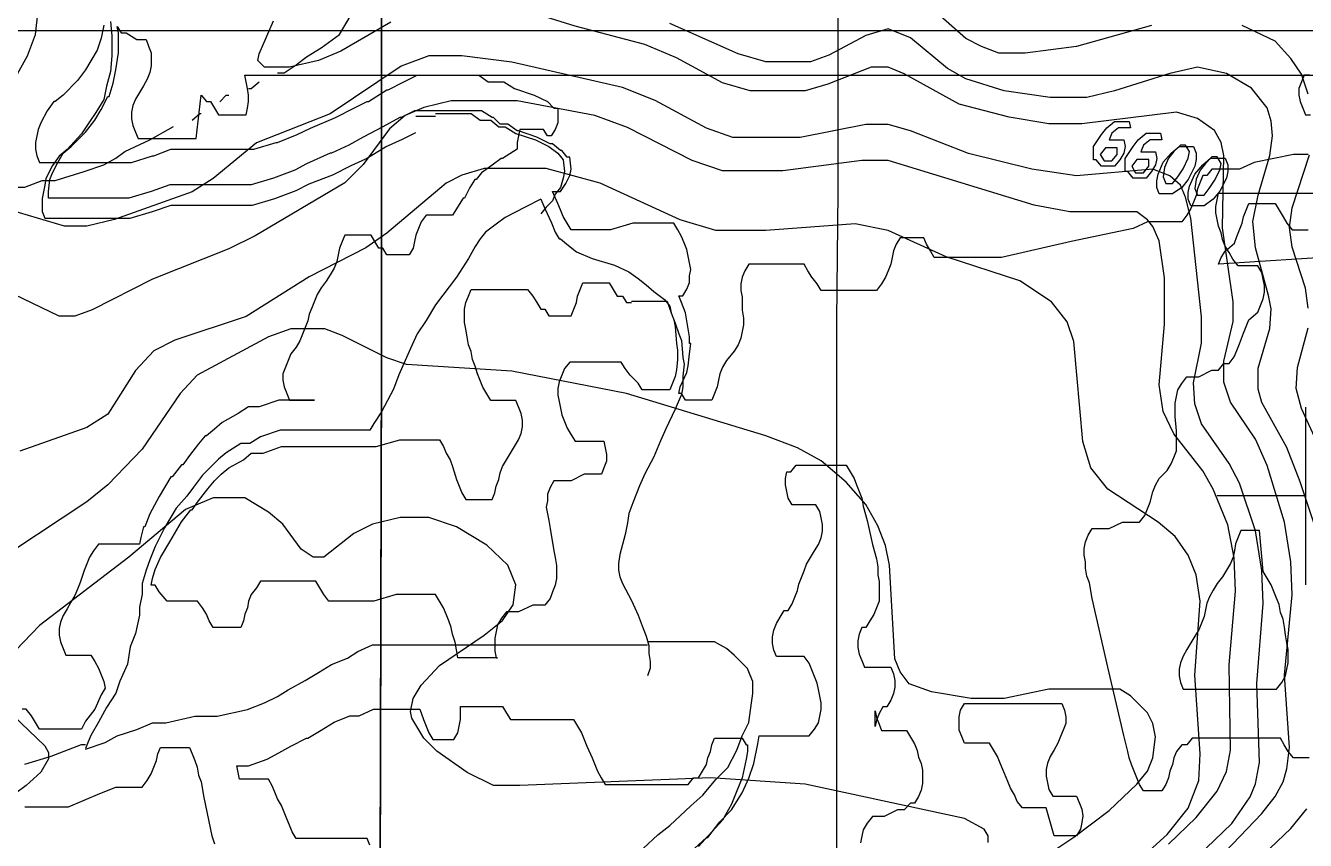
# Model space of a CAD drawing. Extents: x -0.49 to 6.91, y -0.57 to 8.11.
# Drawn here: x 1.516 to 2.029, y 2.291 to 2.617 of the extents above; entities that cross this region are included whole.
import ezdxf

# ---------------------------------------------------------------- set-up
doc = ezdxf.new("R2010")
doc.units = 0
for name, color, linetype in [('Elevations', 7, 'CONTINUOUS'), ('Grid', 7, 'CONTINUOUS'), ('roads', 7, 'CONTINUOUS'), ('topo', 7, 'CONTINUOUS'), ('topo_grid', 7, 'CONTINUOUS'), ('water', 7, 'CONTINUOUS'), ('white', 7, 'CONTINUOUS')]:
    doc.layers.add(name, color=color, linetype=linetype)

msp = doc.modelspace()

# ---------------------------------------------------------------- linework, layer by layer
at = {"layer": 'Elevations', "color": 1}
for points in [[(1.951212, 2.57426), (1.950156, 2.571614), (1.951739, 2.571614), (1.953321, 2.571614), (1.954903, 2.571614), (1.955956, 2.571614), (1.956483, 2.568968), (1.955956, 2.566322), (1.954374, 2.563676), (1.952265, 2.56103), (1.94963, 2.56103), (1.946995, 2.56103), (1.944886, 2.563676), (1.943833, 2.563676), (1.943833, 2.566322), (1.943833, 2.568968), (1.946996, 2.57373), (1.949104, 2.576376), (1.952267, 2.579022), (1.954905, 2.579022), (1.958068, 2.579022), (1.958595, 2.576376), (1.956486, 2.576376), (1.953851, 2.576376)], [(1.963866, 2.569497), (1.96281, 2.566851), (1.964393, 2.566851), (1.965975, 2.566851), (1.967557, 2.566851), (1.968613, 2.566851), (1.969139, 2.564205), (1.968613, 2.56156), (1.967031, 2.558914), (1.964922, 2.556268), (1.962287, 2.556268), (1.959651, 2.556268), (1.957543, 2.558914), (1.956487, 2.558914), (1.956487, 2.56156), (1.956487, 2.564205), (1.959651, 2.568968), (1.96176, 2.571614), (1.964923, 2.57426), (1.967558, 2.57426), (1.970722, 2.57426), (1.971248, 2.571614), (1.96914, 2.571614), (1.966505, 2.571614)], [(1.983901, 2.568994), (1.984957, 2.566349), (1.984957, 2.563703), (1.98443, 2.561057), (1.981792, 2.555765), (1.979157, 2.55259), (1.975467, 2.549944), (1.971776, 2.549944), (1.970194, 2.549944), (1.969138, 2.55259), (1.969138, 2.555236), (1.969667, 2.557882), (1.971776, 2.562644), (1.974939, 2.566349), (1.978102, 2.568994), (1.981793, 2.568994)], [(1.971775, 2.55685), (1.972828, 2.554204), (1.975463, 2.554204), (1.977572, 2.55685), (1.979681, 2.560025), (1.981789, 2.564258), (1.982316, 2.566904), (1.980734, 2.56955), (1.978625, 2.56955), (1.975987, 2.566904), (1.973878, 2.564258), (1.972296, 2.560554)], [(1.946467, 2.565819), (1.948049, 2.563174), (1.949632, 2.563174), (1.951214, 2.563174), (1.953322, 2.565819), (1.953322, 2.568465), (1.95174, 2.568465), (1.950158, 2.568465), (1.948576, 2.568465)], [(1.996555, 2.564232), (1.997608, 2.561586), (1.997608, 2.55894), (1.997082, 2.556294), (1.994446, 2.551003), (1.991811, 2.547828), (1.98812, 2.545182), (1.984429, 2.545182), (1.982847, 2.545182), (1.981791, 2.547828), (1.981791, 2.550474), (1.982318, 2.553119), (1.984426, 2.557882), (1.98759, 2.561586), (1.990753, 2.564232), (1.994445, 2.564232)], [(1.984428, 2.552114), (1.985484, 2.549468), (1.988119, 2.549468), (1.990228, 2.552114), (1.992336, 2.555289), (1.994445, 2.559522), (1.994972, 2.562168), (1.993389, 2.564814), (1.991281, 2.564814), (1.988645, 2.562168), (1.986537, 2.559522), (1.984954, 2.555818)], [(1.959121, 2.561083), (1.960703, 2.558438), (1.962285, 2.558438), (1.963868, 2.558438), (1.965976, 2.561083), (1.965976, 2.563729), (1.964394, 2.563729), (1.962812, 2.563729), (1.961232, 2.563729), (1.959124, 2.561083)]]:
    msp.add_lwpolyline(points, close=True, dxfattribs=at)
at = {"layer": 'Grid', "color": 1}
for points in [[(1.658057, 2.278455), (1.658583, 2.485148), (1.658583, 2.691311), (1.65911, 2.897977), (1.65911, 3.10467), (1.86474, 3.10467), (2.07037, 3.10467), (2.276, 3.10467), (2.48163, 3.10467), (2.48163, 3.071994), (2.48163, 2.898533), (2.48163, 2.863185), (2.48163, 2.69237), (2.48163, 2.654402), (2.482157, 2.487265), (2.482157, 2.44509), (2.482157, 2.282186), (2.276, 2.27954), (2.069842, 2.276894), (1.864212, 2.274249)], [(0.833426, 2.274249), (0.8329, 2.480941), (0.832373, 2.688136), (0.831847, 2.894829), (0.830791, 3.101495), (1.038003, 3.101495), (1.245215, 3.101495), (1.452427, 3.101495), (1.659111, 3.101495), (1.659111, 2.894802), (1.658584, 2.688136), (1.658584, 2.481973), (1.658058, 2.27528), (1.451901, 2.27528), (1.245744, 2.27528), (1.039586, 2.27528)]]:
    msp.add_lwpolyline(points, close=True, dxfattribs=at)
at = {"layer": 'roads', "color": 7}
for points in [[(1.549966, 2.619054), (1.550493, 2.613233), (1.550493, 2.605295), (1.549966, 2.598945), (1.548384, 2.593124), (1.547328, 2.587833), (1.544165, 2.582541), (1.54153, 2.578837), (1.538366, 2.574074), (1.532567, 2.567724), (1.529403, 2.565079), (1.526768, 2.561374), (1.524133, 2.556083), (1.523606, 2.553437), (1.52255, 2.548145), (1.52255, 2.545499), (1.52255, 2.542854), (1.523606, 2.540208), (1.524659, 2.540208), (1.526768, 2.540208), (1.530459, 2.540208), (1.536786, 2.540208), (1.545222, 2.540208), (1.557875, 2.540208), (1.566839, 2.542854), (1.57422, 2.545499), (1.581074, 2.545499), (1.586878, 2.545499), (1.595841, 2.545499), (1.601642, 2.545499), (1.606915, 2.545499), (1.615878, 2.548145), (1.624314, 2.55132), (1.629586, 2.553966), (1.639076, 2.55767), (1.646458, 2.561374), (1.652258, 2.56402), (1.660166, 2.568783), (1.667021, 2.571958), (1.672293, 2.574604)], [(1.672293, 2.581112), (1.680202, 2.581112)], [(1.680202, 2.582171), (1.684947, 2.582171), (1.688111, 2.582171), (1.694437, 2.582171), (1.698128, 2.579525), (1.702346, 2.579525), (1.70551, 2.576879), (1.708145, 2.576879), (1.712363, 2.574233), (1.720271, 2.571587), (1.725544, 2.568941), (1.729235, 2.566296), (1.731344, 2.56365), (1.731873, 2.558887), (1.731344, 2.556241), (1.730291, 2.552537), (1.728182, 2.549891), (1.727129, 2.547246), (1.724491, 2.5446), (1.722382, 2.541954)], [(1.722382, 2.547881), (1.716055, 2.544706), (1.708147, 2.540472), (1.704456, 2.537826), (1.700238, 2.534651), (1.698129, 2.532006), (1.69602, 2.528831), (1.693385, 2.524068), (1.68864, 2.51666), (1.680204, 2.505547), (1.676513, 2.499197), (1.672822, 2.493906), (1.670187, 2.488085), (1.665442, 2.477501), (1.663333, 2.471681), (1.658588, 2.462685), (1.655424, 2.457922), (1.653842, 2.455276), (1.65226, 2.455276), (1.649096, 2.455276), (1.644877, 2.455276), (1.63486, 2.455276), (1.62906, 2.455276), (1.623783, 2.455276), (1.617983, 2.455276), (1.610075, 2.452631), (1.605857, 2.449985), (1.602166, 2.449985), (1.596366, 2.446281), (1.593203, 2.443635), (1.590039, 2.44046), (1.586876, 2.437285), (1.583185, 2.432522), (1.58055, 2.428818), (1.576331, 2.424056), (1.571587, 2.416118), (1.567895, 2.40871), (1.565787, 2.403418), (1.564204, 2.399185), (1.562622, 2.393893), (1.562622, 2.38966), (1.561567, 2.384368), (1.561567, 2.381193), (1.559984, 2.373785), (1.557876, 2.368493), (1.556823, 2.361614), (1.553659, 2.354735), (1.552077, 2.349972), (1.548385, 2.344151), (1.545222, 2.338331), (1.542058, 2.333039), (1.541005, 2.330393), (1.53995, 2.327747)], [(1.722382, 2.547881), (1.723964, 2.544176), (1.726599, 2.538356), (1.728182, 2.534651), (1.729764, 2.532006), (1.73029, 2.532006), (1.733453, 2.52936), (1.736617, 2.526714), (1.742944, 2.524068), (1.751907, 2.521422), (1.757706, 2.518776), (1.761397, 2.516131), (1.764561, 2.513485), (1.767724, 2.510839), (1.771942, 2.507664), (1.774051, 2.505018), (1.774577, 2.502372), (1.77616, 2.498139), (1.777742, 2.493906), (1.778795, 2.49126), (1.779321, 2.484381), (1.779848, 2.481735), (1.779321, 2.476972), (1.779321, 2.472739), (1.778795, 2.469564), (1.77616, 2.463743), (1.772469, 2.455806), (1.77036, 2.451043), (1.767725, 2.444693), (1.764034, 2.437814), (1.761925, 2.433051), (1.75929, 2.426172), (1.757708, 2.421939), (1.757181, 2.418235), (1.756128, 2.413472), (1.754019, 2.405535), (1.753493, 2.401831), (1.753493, 2.399185), (1.753493, 2.399185), (1.754019, 2.396539), (1.755072, 2.393893), (1.758763, 2.387014), (1.761398, 2.381193), (1.762981, 2.37696), (1.764563, 2.372726), (1.765616, 2.369022), (1.765616, 2.365847), (1.766142, 2.362672), (1.766142, 2.360026), (1.765089, 2.356851)], [(1.539951, 2.327509), (1.54786, 2.330155), (1.552605, 2.332801), (1.560514, 2.335447), (1.566841, 2.338093), (1.572113, 2.338093), (1.583712, 2.340738), (1.592676, 2.340738), (1.604802, 2.343384), (1.611656, 2.34603), (1.616929, 2.348676), (1.621147, 2.351322), (1.628001, 2.355026), (1.633278, 2.358201), (1.63855, 2.361376), (1.644877, 2.364022), (1.649095, 2.366668), (1.654895, 2.369313), (1.660695, 2.369313), (1.667022, 2.369313), (1.673876, 2.369313), (1.68653, 2.369313), (1.698129, 2.369313), (1.718164, 2.369313), (1.733982, 2.369313), (1.746636, 2.369313), (1.758235, 2.369313), (1.765089, 2.369313)], [(1.763508, 2.287901), (1.769308, 2.293193), (1.774053, 2.296897), (1.782489, 2.304834), (1.787234, 2.309068), (1.792507, 2.315418), (1.797252, 2.32018), (1.800943, 2.327059), (1.803052, 2.33288), (1.805687, 2.338172), (1.806743, 2.346109), (1.807269, 2.349814), (1.807269, 2.354576), (1.806214, 2.357222), (1.805161, 2.359868), (1.802523, 2.362514), (1.799887, 2.365159), (1.796725, 2.367805), (1.79198, 2.370451), (1.786706, 2.370451), (1.778797, 2.370451), (1.765089, 2.370451)], [(1.515696, 2.321503), (1.52624, 2.324678), (1.538367, 2.329441), (1.539949, 2.329441)]]:
    msp.add_lwpolyline(points, dxfattribs=at)
at = {"layer": 'topo', "color": 2}
for points in [[(1.967028, 2.617466), (1.936975, 2.608999), (1.916412, 2.606354), (1.905867, 2.606354), (1.899013, 2.608999), (1.892686, 2.612174), (1.875814, 2.626991)], [(1.509373, 2.592119), (1.516754, 2.605348), (1.519917, 2.613815), (1.520972, 2.62334)], [(1.996553, 2.28634), (2.01132, 2.301686), (2.016592, 2.308565), (2.019756, 2.314386), (2.021338, 2.319678), (2.022391, 2.328144), (2.020282, 2.357143), (2.023446, 2.389316), (2.022917, 2.402545), (2.020282, 2.41842), (2.013428, 2.441174), (2.008683, 2.451758), (1.998661, 2.466574), (1.996026, 2.474512), (1.996026, 2.482978), (1.999721, 2.498853), (1.999721, 2.506791), (1.995498, 2.536318), (1.996024, 2.565317), (1.994971, 2.570608), (1.992336, 2.575371), (1.985482, 2.580133), (1.977046, 2.582779), (1.939084, 2.578017), (1.925903, 2.578017), (1.910085, 2.580663), (1.89005, 2.585954), (1.867906, 2.598125), (1.861579, 2.600771), (1.854724, 2.600771), (1.837325, 2.593892), (1.828361, 2.591246), (1.817289, 2.591246), (1.806213, 2.591246), (1.795141, 2.594421), (1.776687, 2.604475), (1.764033, 2.609767), (1.736089, 2.617175), (1.710781, 2.625113)], [(1.662275, 2.618763), (1.64224, 2.607121), (1.633276, 2.603417), (1.621673, 2.600771), (1.611655, 2.600771), (1.60902, 2.603417), (1.609546, 2.606063), (1.615346, 2.619292)], [(2.035565, 2.407757), (2.026601, 2.434639), (2.021329, 2.448397), (2.011311, 2.466389), (2.009732, 2.471681), (2.009732, 2.480147), (2.014477, 2.496022), (2.015003, 2.50396), (2.013947, 2.509251), (2.008675, 2.528301), (2.007617, 2.538885), (2.009731, 2.549468), (2.014477, 2.565343), (2.01553, 2.573281), (2.015004, 2.579101), (2.013421, 2.584393), (2.007095, 2.592331), (1.997073, 2.598151), (1.985474, 2.600797), (1.974402, 2.598151), (1.952257, 2.591272), (1.941184, 2.588626), (1.926423, 2.588626), (1.907969, 2.591272), (1.892679, 2.596035), (1.885296, 2.600268), (1.870535, 2.612439), (1.86157, 2.616143), (1.852607, 2.613497), (1.837845, 2.60556), (1.830463, 2.602914), (1.8215, 2.602914), (1.812533, 2.602914), (1.801461, 2.606089), (1.774043, 2.61826)], [(2.02977, 2.589949), (2.027135, 2.597887), (2.022917, 2.604237), (2.01659, 2.611116), (2.003405, 2.617466)], [(1.98548, 2.284541), (1.999189, 2.29777), (2.006574, 2.308353), (2.008683, 2.313645), (2.010265, 2.322112), (2.009212, 2.353756), (2.011847, 2.385903), (2.011321, 2.399132), (2.008686, 2.415007), (2.002354, 2.434057), (1.998136, 2.441994), (1.987064, 2.457869), (1.984428, 2.465807), (1.983902, 2.474274), (1.987065, 2.490149), (1.987065, 2.500732), (1.982847, 2.540261), (1.980738, 2.548727), (1.978629, 2.55349), (1.974411, 2.557194), (1.967557, 2.55984), (1.936977, 2.557194), (1.919051, 2.55984), (1.893743, 2.56619), (1.870544, 2.575186), (1.861581, 2.577831), (1.852618, 2.577831), (1.826256, 2.57254), (1.812543, 2.57254), (1.799362, 2.57254), (1.788817, 2.576244), (1.768254, 2.587356), (1.755073, 2.592648), (1.710784, 2.602702), (1.690749, 2.605348), (1.677568, 2.605348), (1.666496, 2.601115), (1.638025, 2.582065), (1.608494, 2.570423), (1.591095, 2.556136), (1.582659, 2.550844), (1.551552, 2.539731), (1.54048, 2.537086), (1.531516, 2.537086), (1.509899, 2.543436)], [(1.973865, 2.289515), (1.984938, 2.300098), (1.993374, 2.310682), (1.997064, 2.318619), (1.998646, 2.327086), (1.99812, 2.361349), (2.000755, 2.390877), (2.000231, 2.404106), (1.99759, 2.417335), (1.991791, 2.431623), (1.987573, 2.439031), (1.975974, 2.453848), (1.971756, 2.462844), (1.970174, 2.473427), (1.972283, 2.497769), (1.972283, 2.516289), (1.970174, 2.531106), (1.967539, 2.536927), (1.96543, 2.539573), (1.961212, 2.542748), (1.956466, 2.542748), (1.934322, 2.542748), (1.920087, 2.545394), (1.861562, 2.563385), (1.851017, 2.563385), (1.819378, 2.559152), (1.806213, 2.559152), (1.795141, 2.559152), (1.783014, 2.563385), (1.757179, 2.576614), (1.743998, 2.581377), (1.712891, 2.587198), (1.686529, 2.587198), (1.675456, 2.584552), (1.668075, 2.581377), (1.661748, 2.576085), (1.651203, 2.561798), (1.643822, 2.554389), (1.607965, 2.533223), (1.59742, 2.527931), (1.56684, 2.51576), (1.542586, 2.503589), (1.535732, 2.500944), (1.529405, 2.500944), (1.504097, 2.513114)], [(2.02977, 2.504224), (2.028717, 2.512162), (2.023445, 2.528566), (2.02239, 2.536504), (2.023445, 2.544441), (2.030299, 2.565608)], [(1.961756, 2.282742), (1.973355, 2.293325), (1.981791, 2.303908), (1.986009, 2.315021), (1.986535, 2.325604), (1.984427, 2.357222), (1.986535, 2.386749), (1.984953, 2.397333), (1.98179, 2.40527), (1.976517, 2.412679), (1.969663, 2.418499), (1.949628, 2.431729), (1.942774, 2.440195), (1.93961, 2.450779), (1.93592, 2.490836), (1.933282, 2.498774), (1.926955, 2.506711), (1.914302, 2.515178), (1.884776, 2.524703), (1.861577, 2.535286), (1.848396, 2.537932), (1.81254, 2.535286), (1.792503, 2.535286), (1.778268, 2.53952), (1.746106, 2.554336), (1.724489, 2.560157), (1.712362, 2.560157), (1.699708, 2.560157), (1.690745, 2.557511), (1.684418, 2.554336), (1.660692, 2.534228), (1.652257, 2.528407), (1.629585, 2.516766), (1.604274, 2.500891), (1.575801, 2.491366), (1.567365, 2.487132), (1.559984, 2.479195), (1.548912, 2.461732), (1.540476, 2.456441), (1.513587, 2.446916)], [(1.907449, 2.273243), (1.935921, 2.292293), (1.950156, 2.302876), (1.961228, 2.31346), (1.965446, 2.318751), (1.967555, 2.324043), (1.96861, 2.33251), (1.967555, 2.337801), (1.965446, 2.342035), (1.958592, 2.348914), (1.954374, 2.35156), (1.94752, 2.35156), (1.925903, 2.35156), (1.907976, 2.347856), (1.894795, 2.347856), (1.878978, 2.350501), (1.870015, 2.353676), (1.866324, 2.358439), (1.864215, 2.363731), (1.862107, 2.401169), (1.860524, 2.409107), (1.857361, 2.417044), (1.852616, 2.425511), (1.844707, 2.434507), (1.834689, 2.442973), (1.825199, 2.448265), (1.812541, 2.453028), (1.756653, 2.469961), (1.710782, 2.478957), (1.668603, 2.481603), (1.660694, 2.484248), (1.642768, 2.493244), (1.635914, 2.49589), (1.629059, 2.49589), (1.622201, 2.49589), (1.613238, 2.492715), (1.584766, 2.477369), (1.577912, 2.469961), (1.562622, 2.447736), (1.548914, 2.433448), (1.540478, 2.426569), (1.500407, 2.400111)], [(2.050332, 2.413393), (2.027133, 2.464008), (2.025024, 2.471945), (2.025553, 2.480412), (2.02977, 2.496287)], [(1.901649, 2.29015), (1.901649, 2.292796), (1.900066, 2.295442), (1.892157, 2.299675), (1.828361, 2.313433), (1.790395, 2.316079), (1.713944, 2.312904), (1.703399, 2.312904), (1.692854, 2.318196), (1.680728, 2.326663), (1.675455, 2.331954), (1.67071, 2.339892), (1.670184, 2.342538), (1.671237, 2.347829), (1.674401, 2.353121), (1.681782, 2.361058), (1.699709, 2.373229), (1.70709, 2.37905), (1.711308, 2.3854), (1.712363, 2.393338), (1.7092, 2.401275), (1.700764, 2.409213), (1.688638, 2.416621), (1.677565, 2.420325), (1.665968, 2.420325), (1.654896, 2.417679), (1.647514, 2.413975), (1.635388, 2.40445), (1.633279, 2.40445), (1.631165, 2.40445), (1.62642, 2.407625), (1.619039, 2.417679), (1.613239, 2.422442), (1.603749, 2.428263), (1.597949, 2.428263), (1.591095, 2.428263), (1.580023, 2.4235), (1.557351, 2.40445), (1.521499, 2.377039), (1.508844, 2.36381)], [(1.510956, 2.341056), (1.52361, 2.328885), (1.525192, 2.326239), (1.525192, 2.323593), (1.522029, 2.318302), (1.516229, 2.31301), (1.502521, 2.302956)], [(2.036093, 2.223978), (1.998654, 2.205986), (1.956474, 2.191699), (1.947511, 2.189053), (1.896896, 2.189053), (1.885824, 2.189053), (1.88266, 2.191699), (1.884242, 2.194344), (1.887405, 2.19699), (1.925367, 2.216569), (1.94013, 2.225036), (1.989691, 2.264062), (2.022912, 2.29568), (2.029239, 2.303617)]]:
    msp.add_lwpolyline(points, dxfattribs=at)
at = {"layer": 'topo_grid', "color": 7}
for points in [[(1.839431, 1.624167), (1.839957, 1.675814), (1.839957, 1.726958), (1.839957, 1.778631), (1.839957, 1.830304), (1.839957, 1.881448), (1.840484, 1.933121), (1.840484, 1.984265), (1.840484, 2.035938), (1.840484, 2.087611), (1.840484, 2.138755), (1.840484, 2.190429), (1.84101, 2.242102), (1.84101, 2.293246), (1.84101, 2.344892), (1.84101, 2.396036), (1.84101, 2.447709), (1.84101, 2.499383), (1.841537, 2.550526), (1.841537, 2.6022), (1.841537, 2.653344)], [(1.220959, 2.615376), (1.257871, 2.615376), (1.295305, 2.615376), (1.332212, 2.615376), (1.369646, 2.615376), (1.406554, 2.615376), (1.443988, 2.615376), (1.481427, 2.615376), (1.518334, 2.615376), (1.555768, 2.615376), (1.592676, 2.615376), (1.63011, 2.615376), (1.667549, 2.615376), (1.704456, 2.615376), (1.74189, 2.615376), (1.778798, 2.615376), (1.816236, 2.615376), (1.853144, 2.615376), (1.890578, 2.615376), (1.927485, 2.615376), (1.964919, 2.615376), (2.002354, 2.615376), (2.039265, 2.615376)]]:
    msp.add_lwpolyline(points, dxfattribs=at)
at = {"layer": 'water', "color": 4}
for points in [[(1.616931, 2.598495), (1.619566, 2.598495), (1.624311, 2.60167), (1.628529, 2.604845), (1.634329, 2.60855), (1.64171, 2.613841), (1.646455, 2.621779), (1.650673, 2.631304), (1.654891, 2.636595), (1.655947, 2.641358), (1.658056, 2.64665), (1.659109, 2.653529), (1.659109, 2.656175)], [(1.605331, 2.592172), (1.606387, 2.592172), (1.60955, 2.594818)], [(1.593731, 2.586907), (1.596366, 2.589553), (1.597422, 2.589553)], [(1.582659, 2.579525), (1.585822, 2.582171), (1.586349, 2.582171)], [(1.505152, 2.549997), (1.507261, 2.549997), (1.512006, 2.552643), (1.515697, 2.552643), (1.522551, 2.555289), (1.527823, 2.555289), (1.539423, 2.558993), (1.547331, 2.561639), (1.552076, 2.564285), (1.555767, 2.566931), (1.565785, 2.571693), (1.575275, 2.576985)]]:
    msp.add_lwpolyline(points, dxfattribs=at)
at = {"layer": 'white', "color": 7}
for points in [[(1.547325, 2.617625), (1.54627, 2.612333), (1.54627, 2.612333), (1.544688, 2.607571), (1.542052, 2.603337), (1.542052, 2.603337), (1.539944, 2.599633), (1.53678, 2.5954), (1.530981, 2.589579), (1.530981, 2.589579), (1.527817, 2.586933), (1.527291, 2.586933), (1.524656, 2.583229), (1.52202, 2.578466), (1.52202, 2.578466), (1.520967, 2.575821), (1.520967, 2.575821), (1.519912, 2.570529), (1.519912, 2.570529), (1.519912, 2.567883), (1.519912, 2.567883), (1.520438, 2.565237), (1.520438, 2.565237), (1.521494, 2.562591), (1.521494, 2.562591), (1.52202, 2.562591), (1.52202, 2.562591), (1.522547, 2.562591), (1.5236, 2.562591), (1.525709, 2.562591), (1.525709, 2.562591), (1.526235, 2.562591), (1.529926, 2.562591), (1.530453, 2.562591), (1.53678, 2.562591), (1.545216, 2.562591), (1.55787, 2.562591), (1.558397, 2.562591), (1.566833, 2.565237), (1.567359, 2.565237), (1.574213, 2.567883), (1.581067, 2.567883), (1.581594, 2.567883), (1.586867, 2.567883), (1.595834, 2.567883), (1.602161, 2.567883), (1.606907, 2.567883), (1.607433, 2.567883), (1.616396, 2.570529), (1.616923, 2.570529), (1.624832, 2.573704), (1.630104, 2.57635), (1.640122, 2.580583), (1.647503, 2.584287), (1.652776, 2.586933), (1.653302, 2.586933), (1.660683, 2.591696), (1.66121, 2.591696), (1.667537, 2.594871), (1.67281, 2.597516), (1.680191, 2.597516), (1.684936, 2.597516), (1.687571, 2.597516), (1.688098, 2.597516), (1.693898, 2.597516), (1.697062, 2.597516), (1.697588, 2.597516), (1.701278, 2.594871), (1.704442, 2.594871), (1.704969, 2.594871), (1.707604, 2.594871), (1.711822, 2.592225), (1.719731, 2.589579), (1.725003, 2.586933), (1.727638, 2.584287), (1.729221, 2.584287), (1.729221, 2.581112), (1.729221, 2.578466), (1.728168, 2.575821), (1.726585, 2.573175), (1.72553, 2.573175), (1.725003, 2.573175), (1.723424, 2.575821), (1.722368, 2.575821), (1.720259, 2.575821), (1.718677, 2.575821), (1.716568, 2.575821), (1.714986, 2.575821), (1.71393, 2.575821), (1.713404, 2.573175), (1.712877, 2.570529), (1.712877, 2.567883), (1.712877, 2.567883), (1.707077, 2.564179), (1.706551, 2.564179), (1.70286, 2.561533), (1.698642, 2.558358), (1.698642, 2.558358), (1.696534, 2.555712), (1.696007, 2.555712), (1.696007, 2.555712), (1.693898, 2.552537), (1.69179, 2.548304), (1.691263, 2.548304), (1.687045, 2.541425), (1.686519, 2.541425), (1.683355, 2.541425), (1.68072, 2.541425), (1.678611, 2.541425), (1.676502, 2.541425), (1.674393, 2.538779), (1.67334, 2.536133), (1.672285, 2.533487), (1.671758, 2.530841), (1.671232, 2.528196), (1.669649, 2.52555), (1.668596, 2.52555), (1.666488, 2.52555), (1.664905, 2.52555), (1.662797, 2.52555), (1.660688, 2.52555), (1.659106, 2.528196), (1.657524, 2.528196), (1.655941, 2.530841), (1.654359, 2.533487), (1.652777, 2.533487), (1.651195, 2.533487), (1.649086, 2.533487), (1.646977, 2.533487), (1.645395, 2.533487), (1.643813, 2.533487), (1.64276, 2.530841), (1.641704, 2.528196), (1.641178, 2.52555), (1.640651, 2.522904), (1.639598, 2.520258), (1.638016, 2.517612), (1.636434, 2.514966), (1.634325, 2.512321), (1.632743, 2.509675), (1.63169, 2.507029), (1.630637, 2.504383), (1.629581, 2.501737), (1.629054, 2.499091), (1.627999, 2.496446), (1.626946, 2.4938), (1.625893, 2.491154), (1.62431, 2.488508), (1.622202, 2.485862), (1.621146, 2.483216), (1.620093, 2.480571), (1.619037, 2.477925), (1.619037, 2.475279), (1.619564, 2.472633), (1.620619, 2.469987), (1.621673, 2.467341), (1.623781, 2.467341), (1.625363, 2.467341), (1.627472, 2.467341), (1.629581, 2.467341), (1.63169, 2.467341), (1.629054, 2.467341), (1.623781, 2.467341), (1.617454, 2.467341), (1.609546, 2.464696), (1.605328, 2.464696), (1.60111, 2.46205), (1.594783, 2.458346), (1.591619, 2.4557), (1.591619, 2.4557), (1.588456, 2.453054), (1.587925, 2.453054), (1.585287, 2.449879), (1.581597, 2.445116), (1.578959, 2.441412), (1.578432, 2.441412), (1.574743, 2.43665), (1.574213, 2.43665), (1.569468, 2.428712), (1.569468, 2.428712), (1.565779, 2.421833), (1.56367, 2.416541), (1.563143, 2.416541), (1.562088, 2.412308), (1.561561, 2.409662), (1.561039, 2.409662), (1.558403, 2.409662), (1.555765, 2.409662), (1.55313, 2.409662), (1.550495, 2.409662), (1.547859, 2.409662), (1.545224, 2.409662), (1.543115, 2.407016), (1.541533, 2.404371), (1.540477, 2.401725), (1.539424, 2.399079), (1.537842, 2.394316), (1.536789, 2.391671), (1.535733, 2.389025), (1.534151, 2.386379), (1.532569, 2.383733), (1.530987, 2.381087), (1.529931, 2.378441), (1.529405, 2.375796), (1.529405, 2.37315), (1.529931, 2.370504), (1.530987, 2.367858), (1.53204, 2.365212), (1.534149, 2.365212), (1.535731, 2.365212), (1.538366, 2.365212), (1.540475, 2.365212), (1.542057, 2.365212), (1.543639, 2.362566), (1.545221, 2.359921), (1.546274, 2.357275), (1.547328, 2.354629), (1.547857, 2.351983), (1.546274, 2.349337), (1.543637, 2.343516), (1.539947, 2.338754), (1.539947, 2.338754), (1.538364, 2.335579), (1.538364, 2.335579), (1.538364, 2.335579), (1.536256, 2.335579), (1.533621, 2.335579), (1.530985, 2.335579), (1.528347, 2.335579), (1.525712, 2.335579), (1.523603, 2.335579), (1.521495, 2.335579), (1.519915, 2.338225), (1.518333, 2.340871), (1.516224, 2.343516), (1.514642, 2.343516)], [(2.02977, 2.565766), (2.026606, 2.565766), (2.023971, 2.565766), (2.008154, 2.562591), (2.002354, 2.559946), (1.999191, 2.559946), (1.996555, 2.559946), (1.993917, 2.559946), (1.991282, 2.559946), (1.989173, 2.5573), (1.987591, 2.5573), (1.986538, 2.554654), (1.985483, 2.552008), (1.984956, 2.549362), (1.983903, 2.546716), (1.982847, 2.544071), (1.981265, 2.541425), (1.979156, 2.538779), (1.977048, 2.538779), (1.97441, 2.538779), (1.971247, 2.538779), (1.968611, 2.538779), (1.965448, 2.538779), (1.959648, 2.536133), (1.934867, 2.530841), (1.906924, 2.524491), (1.901124, 2.524491), (1.89796, 2.524491), (1.895325, 2.524491), (1.892161, 2.524491), (1.889526, 2.524491), (1.886891, 2.524491), (1.884253, 2.524491), (1.882144, 2.524491), (1.880033, 2.524491), (1.878451, 2.527137), (1.876868, 2.529783), (1.875815, 2.532429), (1.873701, 2.532429), (1.872124, 2.532429), (1.870016, 2.532429), (1.867902, 2.532429), (1.86632, 2.532429), (1.864737, 2.529783), (1.863684, 2.527137), (1.863155, 2.524491), (1.862629, 2.521846), (1.861576, 2.5192), (1.86052, 2.516554), (1.858938, 2.513908), (1.856829, 2.511262), (1.854191, 2.511262), (1.851556, 2.511262), (1.848921, 2.511262), (1.846285, 2.511262), (1.843647, 2.511262), (1.841012, 2.511262), (1.838903, 2.511262), (1.836268, 2.511262), (1.834686, 2.511262), (1.833106, 2.513908), (1.830998, 2.516554), (1.829415, 2.5192), (1.827833, 2.521846), (1.825198, 2.521846), (1.823089, 2.521846), (1.820454, 2.521846), (1.817819, 2.521846), (1.815181, 2.521846), (1.812546, 2.521846), (1.80991, 2.521846), (1.807275, 2.521846), (1.805693, 2.521846), (1.804111, 2.5192), (1.803058, 2.516554), (1.802531, 2.513908), (1.802531, 2.511262), (1.803058, 2.508616), (1.803058, 2.503325), (1.803584, 2.50015), (1.803584, 2.497504), (1.803058, 2.494858), (1.802531, 2.492212), (1.801475, 2.489566), (1.799893, 2.486921), (1.79673, 2.483216), (1.795148, 2.480571), (1.794095, 2.477925), (1.793566, 2.475279), (1.793039, 2.472633), (1.791986, 2.469987), (1.79093, 2.467341), (1.789348, 2.467341), (1.787766, 2.467341), (1.785657, 2.467341), (1.783549, 2.467341), (1.781966, 2.467341), (1.780384, 2.467341), (1.778802, 2.469987), (1.777746, 2.469987), (1.778273, 2.472633), (1.780911, 2.478454), (1.780911, 2.478454), (1.781437, 2.4811), (1.781437, 2.4811), (1.781964, 2.485862), (1.78249, 2.490096), (1.78249, 2.490096), (1.781964, 2.490096), (1.781964, 2.492741), (1.780908, 2.499091), (1.780908, 2.499091), (1.780382, 2.502266), (1.780382, 2.502266), (1.778799, 2.5065), (1.777746, 2.509146), (1.779328, 2.509146), (1.780911, 2.511791), (1.781966, 2.514437), (1.781966, 2.517083), (1.782493, 2.519729), (1.781966, 2.522375), (1.78144, 2.525021), (1.780913, 2.527666), (1.779858, 2.530312), (1.778805, 2.532958), (1.777222, 2.535604), (1.77564, 2.53825), (1.773531, 2.53825), (1.770896, 2.53825), (1.768261, 2.53825), (1.765626, 2.53825), (1.762462, 2.53825), (1.759299, 2.53825), (1.750336, 2.535604), (1.747172, 2.535604), (1.744536, 2.535604), (1.741365, 2.535604), (1.738729, 2.535604), (1.73662, 2.535604), (1.734511, 2.535604), (1.732929, 2.53825), (1.731347, 2.540896), (1.730291, 2.543541), (1.729238, 2.546187), (1.72713, 2.55095), (1.728183, 2.55095), (1.728709, 2.55095), (1.729765, 2.55095), (1.730291, 2.55095), (1.7324, 2.554125), (1.7324, 2.554125), (1.733982, 2.5573), (1.733982, 2.5573), (1.733982, 2.5573), (1.734509, 2.559946), (1.734509, 2.559946), (1.733982, 2.564708), (1.733982, 2.564708), (1.733982, 2.564708), (1.733456, 2.564708), (1.732929, 2.564708), (1.730821, 2.567354), (1.730291, 2.567354), (1.727128, 2.57), (1.726602, 2.57), (1.726075, 2.57), (1.720802, 2.572646), (1.713421, 2.575291), (1.712895, 2.575291), (1.709204, 2.577937), (1.706041, 2.577937), (1.703403, 2.580583), (1.702876, 2.580583), (1.698658, 2.583229), (1.694968, 2.583229), (1.688641, 2.583229), (1.685473, 2.583229), (1.684947, 2.583229), (1.680202, 2.583229), (1.679672, 2.583229), (1.672291, 2.583229), (1.671765, 2.583229), (1.666493, 2.580583), (1.665964, 2.580583), (1.65911, 2.576879), (1.651202, 2.572646), (1.645402, 2.569471), (1.638548, 2.566296), (1.638021, 2.566296), (1.62853, 2.562062), (1.623785, 2.559416), (1.615349, 2.556241), (1.606386, 2.553596), (1.601643, 2.553596), (1.595843, 2.553596), (1.586353, 2.553596), (1.580553, 2.553596), (1.573699, 2.553596), (1.566317, 2.55095), (1.557354, 2.548304), (1.545228, 2.548304), (1.536792, 2.548304), (1.536263, 2.548304), (1.530991, 2.548304), (1.527828, 2.548304), (1.526246, 2.548304), (1.525719, 2.548304), (1.525193, 2.548304), (1.525193, 2.548304), (1.525193, 2.55095), (1.525719, 2.555712), (1.526772, 2.558358), (1.528881, 2.562591), (1.53099, 2.566296), (1.534154, 2.568941), (1.539953, 2.574762), (1.539953, 2.574762), (1.543644, 2.579525), (1.546279, 2.583758), (1.548917, 2.58905), (1.549444, 2.58905), (1.549444, 2.58905), (1.551023, 2.594341), (1.551023, 2.594341), (1.552079, 2.599633), (1.552079, 2.599633), (1.553132, 2.606512), (1.553132, 2.61445), (1.553132, 2.61445), (1.552605, 2.617096), (1.554188, 2.61445), (1.556296, 2.61445), (1.560514, 2.611804), (1.562623, 2.611804), (1.564205, 2.611804), (1.565258, 2.609158), (1.566314, 2.606512), (1.566314, 2.603866), (1.566314, 2.601221), (1.565787, 2.598575), (1.564732, 2.595929), (1.56315, 2.593283), (1.561567, 2.590637), (1.559985, 2.587991), (1.558932, 2.585346), (1.558403, 2.5827), (1.558403, 2.580054), (1.558932, 2.577408), (1.559985, 2.574762), (1.561041, 2.572116), (1.56315, 2.572116), (1.565258, 2.572116), (1.567896, 2.572116), (1.570531, 2.572116), (1.576331, 2.572116), (1.578967, 2.572116), (1.581602, 2.572116), (1.584237, 2.572116), (1.586349, 2.589579), (1.586349, 2.589579), (1.588457, 2.586933), (1.590039, 2.586933), (1.591619, 2.584287), (1.593201, 2.581641), (1.59531, 2.581641), (1.596892, 2.581641), (1.599001, 2.581641), (1.60111, 2.581641), (1.602692, 2.581641), (1.604274, 2.581641), (1.604801, 2.584287), (1.605327, 2.586933), (1.605327, 2.589579), (1.604801, 2.592225), (1.604274, 2.594871), (1.603748, 2.597516), (2.046117, 2.597516)], [(2.030299, 2.597516), (2.02819, 2.597516), (2.027137, 2.594871), (2.026082, 2.592225), (2.026082, 2.589579), (2.026608, 2.586933), (2.027664, 2.584287), (2.028717, 2.581641), (2.030826, 2.581641)], [(2.030289, 2.32399), (2.02818, 2.32399), (2.025545, 2.32399), (2.023963, 2.32399), (2.021854, 2.326636), (2.020272, 2.329282), (2.01869, 2.331928), (2.016581, 2.331928), (2.014472, 2.331928), (2.012363, 2.331928), (2.009199, 2.331928), (2.006563, 2.331928), (2.003928, 2.331928), (2.000764, 2.331928), (1.997601, 2.331928), (1.994965, 2.331928), (1.991802, 2.331928), (1.989166, 2.331928), (1.986004, 2.331928), (1.983366, 2.331928), (1.981257, 2.329282), (1.979148, 2.329282), (1.977039, 2.326636), (1.975986, 2.32399), (1.97546, 2.321344), (1.974404, 2.318699), (1.973872, 2.316053), (1.972819, 2.313407), (1.971242, 2.310761), (1.969128, 2.310761), (1.967546, 2.310761), (1.965437, 2.310761), (1.963855, 2.310761), (1.962273, 2.313407), (1.961217, 2.316053), (1.960164, 2.318699), (1.959109, 2.321344), (1.958056, 2.32399), (1.957529, 2.326636), (1.955947, 2.332986), (1.94962, 2.360397), (1.943293, 2.387808), (1.942237, 2.394158), (1.941184, 2.396804), (1.940658, 2.399979), (1.940658, 2.402624), (1.940131, 2.40527), (1.940131, 2.407916), (1.940658, 2.410562), (1.941711, 2.413208), (1.943293, 2.415854), (1.945402, 2.415854), (1.94751, 2.415854), (1.950146, 2.415854), (1.955418, 2.418499), (1.958054, 2.418499), (1.960162, 2.418499), (1.962271, 2.418499), (1.96438, 2.421145), (1.965433, 2.423791), (1.966489, 2.426437), (1.967542, 2.43067), (1.968597, 2.433316), (1.97018, 2.435962), (1.973342, 2.439137), (1.974927, 2.441783), (1.975983, 2.444429), (1.977036, 2.447074), (1.977036, 2.44972), (1.977036, 2.452366), (1.977036, 2.455012), (1.976509, 2.460833), (1.976509, 2.463479), (1.976509, 2.466124), (1.977036, 2.46877), (1.977563, 2.471416), (1.979145, 2.474062), (1.981253, 2.476708), (1.983362, 2.476708), (1.985997, 2.476708), (1.99127, 2.479354), (1.993906, 2.479354), (1.996014, 2.481999), (1.998123, 2.481999), (2.000232, 2.484645), (2.001285, 2.487291), (2.00234, 2.489937), (2.00392, 2.49417), (2.004976, 2.496816), (2.006029, 2.499462), (2.00972, 2.502637), (2.010776, 2.505283), (2.011829, 2.507929), (2.012355, 2.510574), (2.012355, 2.51322), (2.011829, 2.515866), (2.011302, 2.518512), (2.00972, 2.521158), (2.008138, 2.521158), (2.006026, 2.521158), (2.003918, 2.521158), (2.001809, 2.521158), (1.9997, 2.523804), (1.998118, 2.526449), (1.996536, 2.529095), (1.995483, 2.531741), (1.994956, 2.534387), (1.993901, 2.537033), (1.993374, 2.539679), (1.992847, 2.542324), (1.992847, 2.54497), (1.993374, 2.547616), (1.993901, 2.550262), (2.043989, 2.550262)], [(2.04401, 2.524968), (1.993919, 2.521793), (1.993919, 2.521793), (1.994974, 2.524439), (1.996556, 2.527084), (2.000248, 2.530259), (2.001301, 2.532905), (2.002356, 2.535551), (2.003412, 2.538197), (2.003939, 2.540843), (2.004992, 2.543489), (2.006047, 2.546134), (2.0071, 2.546134), (2.009209, 2.546134), (2.011318, 2.546134), (2.013427, 2.546134), (2.015009, 2.546134), (2.016591, 2.546134), (2.018173, 2.543489), (2.019755, 2.540843), (2.021338, 2.538197), (2.023446, 2.535551), (2.025555, 2.535551), (2.027664, 2.535551), (2.029772, 2.535551)], [(1.758762, 2.50695), (1.761397, 2.50695), (1.764035, 2.50695), (1.76667, 2.50695), (1.769833, 2.50695), (1.772468, 2.50695), (1.772998, 2.50695), (1.774051, 2.503775), (1.775633, 2.499541), (1.776159, 2.496895), (1.776686, 2.490016), (1.777212, 2.48737), (1.777212, 2.483666), (1.776686, 2.479433), (1.776159, 2.476787), (1.774051, 2.471495), (1.773526, 2.471495), (1.771944, 2.471495), (1.769835, 2.471495), (1.7672, 2.471495), (1.765091, 2.471495), (1.762982, 2.471495), (1.7614, 2.474141), (1.758237, 2.477316), (1.756128, 2.479962), (1.754546, 2.482608), (1.752437, 2.482608), (1.749802, 2.482608), (1.747164, 2.482608), (1.744529, 2.482608), (1.741894, 2.482608), (1.738731, 2.482608), (1.736622, 2.482608), (1.733984, 2.482608), (1.731875, 2.479962), (1.730822, 2.477316), (1.729766, 2.47467), (1.72924, 2.472025), (1.72924, 2.469379), (1.729766, 2.466733), (1.730293, 2.464087), (1.730819, 2.461441), (1.731873, 2.458795), (1.732928, 2.45615), (1.73451, 2.453504), (1.736093, 2.450858), (1.738201, 2.450858), (1.74031, 2.450858), (1.742419, 2.450858), (1.744528, 2.450858), (1.74611, 2.450858), (1.747692, 2.450858), (1.748219, 2.448212), (1.748745, 2.445566), (1.748745, 2.44292), (1.747689, 2.440275), (1.746636, 2.437629), (1.744528, 2.437629), (1.742419, 2.437629), (1.739781, 2.437629), (1.734509, 2.434983), (1.731874, 2.434983), (1.729765, 2.434983), (1.727656, 2.434983), (1.726074, 2.432337), (1.725021, 2.429691), (1.725021, 2.427045), (1.724492, 2.4244), (1.725021, 2.421754), (1.725548, 2.419108), (1.726074, 2.415933), (1.727656, 2.406937), (1.728183, 2.404291), (1.728709, 2.401116), (1.728709, 2.39847), (1.728709, 2.395825), (1.728183, 2.393179), (1.72713, 2.390533), (1.726074, 2.387887), (1.723965, 2.385241), (1.72133, 2.385241), (1.719221, 2.385241), (1.713422, 2.382595), (1.711314, 2.382595), (1.708676, 2.382595), (1.706567, 2.37995), (1.704985, 2.377304), (1.704458, 2.374658), (1.703932, 2.372012), (1.703932, 2.369366), (1.703932, 2.36672), (1.704458, 2.364075), (1.704985, 2.364075), (1.698128, 2.364075), (1.689165, 2.364075), (1.688639, 2.36725), (1.688112, 2.370425), (1.687059, 2.3736), (1.686532, 2.376245), (1.685479, 2.378891), (1.684424, 2.381537), (1.683371, 2.384183), (1.681789, 2.386829), (1.680209, 2.389475), (1.6781, 2.389475), (1.675462, 2.389475), (1.672821, 2.389475), (1.670185, 2.389475), (1.66755, 2.389475), (1.664386, 2.389475), (1.655419, 2.386829), (1.652255, 2.386829), (1.649092, 2.386829), (1.646454, 2.386829), (1.643819, 2.386829), (1.641183, 2.386829), (1.639075, 2.386829), (1.637492, 2.386829), (1.635384, 2.389475), (1.633802, 2.39212), (1.632222, 2.394766), (1.630113, 2.394766), (1.628005, 2.394766), (1.625896, 2.394766), (1.623261, 2.394766), (1.620623, 2.394766), (1.617987, 2.394766), (1.615352, 2.394766), (1.612717, 2.394766), (1.610079, 2.394766), (1.608497, 2.39212), (1.606388, 2.389475), (1.605332, 2.386829), (1.604806, 2.384183), (1.603753, 2.381537), (1.603226, 2.378891), (1.602171, 2.376245), (1.600588, 2.376245), (1.59848, 2.376245), (1.596897, 2.376245), (1.594789, 2.376245), (1.59268, 2.376245), (1.591098, 2.376245), (1.589516, 2.378891), (1.588463, 2.381537), (1.58688, 2.384183), (1.584772, 2.386829), (1.583189, 2.386829), (1.580554, 2.386829), (1.578445, 2.386829), (1.576337, 2.386829), (1.574228, 2.386829), (1.572646, 2.386829), (1.569483, 2.390533), (1.567901, 2.393179), (1.566319, 2.393179), (1.566848, 2.395825), (1.566848, 2.395825), (1.567901, 2.399529), (1.570009, 2.404291), (1.570009, 2.404291), (1.573701, 2.410641), (1.578445, 2.418579), (1.582137, 2.423341), (1.582658, 2.423341), (1.585293, 2.427045), (1.588985, 2.431808), (1.59162, 2.434983), (1.594255, 2.437629), (1.597419, 2.440275), (1.603218, 2.44345), (1.606382, 2.446095), (1.606909, 2.446095), (1.611127, 2.446095), (1.618508, 2.448741), (1.623781, 2.448741), (1.624308, 2.448741), (1.629053, 2.448741), (1.634852, 2.448741), (1.639071, 2.448741), (1.640653, 2.448741), (1.642762, 2.448741), (1.645397, 2.448741), (1.648035, 2.448741), (1.65067, 2.448741), (1.653833, 2.448741), (1.656471, 2.448741), (1.665961, 2.451387), (1.668601, 2.451387), (1.671765, 2.451387), (1.6744, 2.451387), (1.677038, 2.451387), (1.679673, 2.451387), (1.681782, 2.451387), (1.683364, 2.448741), (1.68442, 2.446095), (1.686002, 2.44345), (1.687055, 2.440804), (1.688637, 2.435512), (1.68969, 2.432866), (1.690746, 2.43022), (1.692328, 2.427575), (1.69391, 2.427575), (1.695492, 2.427575), (1.697601, 2.427575), (1.699183, 2.427575), (1.701292, 2.427575), (1.702874, 2.427575), (1.703927, 2.43022), (1.704454, 2.432866), (1.705509, 2.435512), (1.706036, 2.438158), (1.707089, 2.440804), (1.708671, 2.44345), (1.710253, 2.446095), (1.711836, 2.448741), (1.713418, 2.451387), (1.714474, 2.454033), (1.715, 2.456679), (1.715, 2.459325), (1.714474, 2.46197), (1.713418, 2.464616), (1.712365, 2.467262), (1.710256, 2.467262), (1.708147, 2.467262), (1.706039, 2.467262), (1.70393, 2.467262), (1.702348, 2.467262), (1.700765, 2.469908), (1.699183, 2.472554), (1.69813, 2.4752), (1.697077, 2.477845), (1.696021, 2.48102), (1.694968, 2.483666), (1.694439, 2.486841), (1.693386, 2.489487), (1.69286, 2.492662), (1.692333, 2.495837), (1.691807, 2.498483), (1.691807, 2.501129), (1.691807, 2.503775), (1.692333, 2.50642), (1.693386, 2.509066), (1.694442, 2.511712), (1.696551, 2.511712), (1.699186, 2.511712), (1.701821, 2.511712), (1.704459, 2.511712), (1.707094, 2.511712), (1.70973, 2.511712), (1.712365, 2.511712), (1.715003, 2.511712), (1.717111, 2.511712), (1.71922, 2.509066), (1.720802, 2.50642), (1.722385, 2.503775), (1.723967, 2.503775), (1.725549, 2.501129), (1.727658, 2.501129), (1.72924, 2.501129), (1.731349, 2.501129), (1.733457, 2.501129), (1.734513, 2.501129), (1.735566, 2.503775), (1.736622, 2.50642), (1.737148, 2.509066), (1.738201, 2.511712), (1.739257, 2.514358), (1.74031, 2.514358), (1.742419, 2.514358), (1.744528, 2.514358), (1.74611, 2.514358), (1.748219, 2.514358), (1.749801, 2.514358), (1.751383, 2.511712), (1.752965, 2.509066), (1.755074, 2.509066), (1.756656, 2.50642), (1.758762, 2.50642), (1.758762, 2.50642)], [(2.028719, 2.464484), (2.028719, 2.393311)], [(2.028719, 2.464484), (2.028719, 2.393311)], [(1.784071, 2.287848), (1.788816, 2.292081), (1.789343, 2.292081), (1.794088, 2.298431), (1.798833, 2.303194), (1.798833, 2.303194), (1.803051, 2.310073), (1.805689, 2.315894), (1.807797, 2.321715), (1.807797, 2.321715), (1.80938, 2.329652), (1.809906, 2.332827), (1.811488, 2.332827), (1.814124, 2.332827), (1.816761, 2.332827), (1.819397, 2.332827), (1.82256, 2.332827), (1.825195, 2.332827), (1.827833, 2.332827), (1.829941, 2.332827), (1.83205, 2.335473), (1.833632, 2.338119), (1.834159, 2.340765), (1.834688, 2.343411), (1.834688, 2.346056), (1.834159, 2.348702), (1.833632, 2.351348), (1.833106, 2.353994), (1.832053, 2.35664), (1.830997, 2.359286), (1.829944, 2.361931), (1.827835, 2.364577), (1.826253, 2.364577), (1.824144, 2.364577), (1.822036, 2.364577), (1.819927, 2.364577), (1.817818, 2.364577), (1.816765, 2.364577), (1.815709, 2.367223), (1.815183, 2.369869), (1.815183, 2.372515), (1.815709, 2.375161), (1.816765, 2.377806), (1.818345, 2.380452), (1.819927, 2.383098), (1.821509, 2.383098), (1.823091, 2.385744), (1.824144, 2.38839), (1.8252, 2.391036), (1.825727, 2.393681), (1.82678, 2.396327), (1.827835, 2.398973), (1.828888, 2.401619), (1.830471, 2.404265), (1.832053, 2.406911), (1.833635, 2.409556), (1.834691, 2.412202), (1.835217, 2.414848), (1.835217, 2.417494), (1.834691, 2.42014), (1.834164, 2.422786), (1.832582, 2.425431), (1.831, 2.425431), (1.828891, 2.425431), (1.826782, 2.425431), (1.824674, 2.425431), (1.823091, 2.425431), (1.821509, 2.428077), (1.820983, 2.430723), (1.820456, 2.433369), (1.820456, 2.436015), (1.820983, 2.438661), (1.822565, 2.438661), (1.824674, 2.441306), (1.826782, 2.441306), (1.82942, 2.441306), (1.832055, 2.441306), (1.834691, 2.441306), (1.837326, 2.441306), (1.839961, 2.441306), (1.842599, 2.441306), (1.844708, 2.441306), (1.84629, 2.438661), (1.847872, 2.436015), (1.848928, 2.433369), (1.849981, 2.430723), (1.851037, 2.428077), (1.851563, 2.424902), (1.853143, 2.419081), (1.855251, 2.409556), (1.856834, 2.403736), (1.85736, 2.400561), (1.85736, 2.397386), (1.857887, 2.39474), (1.857887, 2.392094), (1.857887, 2.389448), (1.857887, 2.386802), (1.856834, 2.384156), (1.855778, 2.381511), (1.854196, 2.378865), (1.852614, 2.376219), (1.851031, 2.376219), (1.849978, 2.373573), (1.849452, 2.370927), (1.849452, 2.368281), (1.849978, 2.365636), (1.851031, 2.36299), (1.852087, 2.360344), (1.853669, 2.360344), (1.855778, 2.360344), (1.857887, 2.360344), (1.859995, 2.360344), (1.861578, 2.360344), (1.862633, 2.360344), (1.863686, 2.357698), (1.864213, 2.355052), (1.864213, 2.352406), (1.863686, 2.349761), (1.862633, 2.347115), (1.861051, 2.344469), (1.859469, 2.344469), (1.857887, 2.341823), (1.856834, 2.339177), (1.856307, 2.336531), (1.856304, 2.342881), (1.856304, 2.342881), (1.85683, 2.340236), (1.857883, 2.33759), (1.858939, 2.334944), (1.860524, 2.334944), (1.862632, 2.334944), (1.864741, 2.334944), (1.86685, 2.334944), (1.868958, 2.334944), (1.870541, 2.332298), (1.872123, 2.329652), (1.873176, 2.327006), (1.873702, 2.324361), (1.874758, 2.321715), (1.875285, 2.319069), (1.875285, 2.316423), (1.875285, 2.313777), (1.874758, 2.311131), (1.873702, 2.308486), (1.87212, 2.30584), (1.870538, 2.30584), (1.867903, 2.303194), (1.865268, 2.303194), (1.859994, 2.300548), (1.857359, 2.300548), (1.85525, 2.300548), (1.853142, 2.297902), (1.851559, 2.295256), (1.851033, 2.292611), (1.850506, 2.289965)], [(1.993393, 2.429162), (2.028718, 2.429162)], [(1.993393, 2.429162), (2.028718, 2.429162)], [(1.653824, 2.289065), (1.652768, 2.291711), (1.651189, 2.291711), (1.64908, 2.291711), (1.646971, 2.291711), (1.644336, 2.291711), (1.641698, 2.291711), (1.635899, 2.291711), (1.633261, 2.291711), (1.630626, 2.291711), (1.627991, 2.291711), (1.625882, 2.291711), (1.6243, 2.291711), (1.622717, 2.294357), (1.621662, 2.297003), (1.620609, 2.299649), (1.6185, 2.30494), (1.616912, 2.307586), (1.615859, 2.310232), (1.614804, 2.312878), (1.613221, 2.315524), (1.611113, 2.315524), (1.609004, 2.315524), (1.606895, 2.315524), (1.604787, 2.315524), (1.603204, 2.315524), (1.601622, 2.315524), (1.601096, 2.318169), (1.600569, 2.320815), (1.600569, 2.320815), (1.604787, 2.320815), (1.605314, 2.320815), (1.612695, 2.323461), (1.617441, 2.326107), (1.62219, 2.328753), (1.628517, 2.331928), (1.629043, 2.331928), (1.634316, 2.335103), (1.639588, 2.338278), (1.645915, 2.340924), (1.649606, 2.340924), (1.655406, 2.343569), (1.660678, 2.343569), (1.667005, 2.343569), (1.673859, 2.343569), (1.675441, 2.339336), (1.676494, 2.33669), (1.67755, 2.334044), (1.679132, 2.331399), (1.680185, 2.331399), (1.682294, 2.331399), (1.683876, 2.331399), (1.685985, 2.331399), (1.687567, 2.331399), (1.689149, 2.334044), (1.689676, 2.33669), (1.690202, 2.339336), (1.690202, 2.341982), (1.690202, 2.344628), (1.697584, 2.344628), (1.698111, 2.344628), (1.707074, 2.344628), (1.707074, 2.344628), (1.708656, 2.341982), (1.710238, 2.339336), (1.712347, 2.339336), (1.714982, 2.339336), (1.717617, 2.339336), (1.720253, 2.339336), (1.726053, 2.339336), (1.728688, 2.339336), (1.731323, 2.339336), (1.733432, 2.339336), (1.73554, 2.339336), (1.737123, 2.33669), (1.738705, 2.334044), (1.739758, 2.331399), (1.740814, 2.328753), (1.742922, 2.32399), (1.743975, 2.321344), (1.745031, 2.318699), (1.746613, 2.316053), (1.748195, 2.313407), (1.750304, 2.313407), (1.752413, 2.313407), (1.755048, 2.313407), (1.758212, 2.313407), (1.760847, 2.313407), (1.764011, 2.313407), (1.766647, 2.313407), (1.76981, 2.313407), (1.772974, 2.313407), (1.775609, 2.313407), (1.778772, 2.313407), (1.78141, 2.313407), (1.783519, 2.316053), (1.785627, 2.316053), (1.787207, 2.318699), (1.788789, 2.321344), (1.789316, 2.32399), (1.790371, 2.326636), (1.790898, 2.329282), (1.791951, 2.331928), (1.793533, 2.331928), (1.795115, 2.331928), (1.797224, 2.331928), (1.799333, 2.331928), (1.800915, 2.331928), (1.803024, 2.331928), (1.804606, 2.329282), (1.805132, 2.329282), (1.805132, 2.326636), (1.804606, 2.323461), (1.803024, 2.316053), (1.800915, 2.310761), (1.798806, 2.305469), (1.795116, 2.299119), (1.790898, 2.294357), (1.785625, 2.288536)], [(1.515691, 2.304411), (1.518327, 2.304411), (1.520964, 2.304411), (1.524128, 2.304411), (1.527291, 2.304411), (1.533091, 2.304411), (1.539418, 2.307057), (1.545745, 2.309703), (1.552071, 2.312349), (1.554707, 2.312349), (1.557345, 2.312349), (1.55998, 2.312349), (1.562615, 2.312349), (1.564724, 2.314994), (1.566306, 2.31764), (1.567359, 2.320286), (1.568415, 2.322932), (1.568941, 2.325578), (1.569994, 2.328224), (1.569994, 2.328224), (1.572103, 2.328224), (1.57263, 2.328224), (1.581593, 2.328224), (1.582648, 2.325578), (1.583701, 2.322932), (1.584757, 2.320286), (1.585284, 2.317111), (1.586339, 2.314465), (1.587392, 2.308115), (1.590555, 2.292769), (1.591611, 2.289594)]]:
    msp.add_lwpolyline(points, dxfattribs=at)
for points in [[(2.010266, 2.41506), (2.008156, 2.41506), (2.006047, 2.41506), (2.004465, 2.41506), (2.002883, 2.41506), (2.00183, 2.412414), (2.000774, 2.409768), (2.000247, 2.407122), (1.999721, 2.404476), (1.998668, 2.401831), (1.997086, 2.399185), (1.995503, 2.396539), (1.993395, 2.393893), (1.991812, 2.391247), (1.99023, 2.388601), (1.989175, 2.385956), (1.988648, 2.38331), (1.988121, 2.380664), (1.987066, 2.378018), (1.986013, 2.375372), (1.984431, 2.372726), (1.982848, 2.370081), (1.981266, 2.367435), (1.979684, 2.364789), (1.978631, 2.362143), (1.978102, 2.359497), (1.978102, 2.356851), (1.978631, 2.354206), (1.979684, 2.35156), (1.981266, 2.35156), (1.982848, 2.35156), (1.985486, 2.35156), (1.988121, 2.35156), (1.990757, 2.35156), (1.993921, 2.35156), (1.997084, 2.35156), (1.999719, 2.35156), (2.002883, 2.35156), (2.006046, 2.35156), (2.00921, 2.35156), (2.011845, 2.35156), (2.014481, 2.35156), (2.017116, 2.35156), (2.019225, 2.354206), (2.020807, 2.356851), (2.021333, 2.359497), (2.02186, 2.362143), (2.02186, 2.364789), (2.02186, 2.367435), (2.021333, 2.370081), (2.020807, 2.373256), (2.02028, 2.376431), (2.019754, 2.379606), (2.018698, 2.382251), (2.018172, 2.385426), (2.017119, 2.388072), (2.016063, 2.390718), (2.01501, 2.393364), (2.013428, 2.39601), (2.011845, 2.398656), (2.010266, 2.41506)], [(1.924848, 2.303961), (1.922214, 2.303961), (1.919579, 2.303961), (1.91747, 2.303961), (1.915361, 2.303961), (1.913252, 2.306607), (1.912197, 2.309253), (1.910614, 2.311899), (1.909559, 2.314545), (1.90745, 2.319307), (1.906397, 2.321953), (1.905341, 2.324599), (1.903759, 2.327245), (1.902177, 2.32989), (1.900068, 2.32989), (1.897959, 2.32989), (1.895851, 2.32989), (1.894269, 2.32989), (1.89216, 2.32989), (1.891107, 2.332536), (1.890051, 2.335182), (1.890051, 2.337828), (1.890051, 2.340474), (1.890578, 2.34312), (1.89216, 2.345765), (1.894269, 2.345765), (1.896377, 2.345765), (1.899012, 2.345765), (1.901648, 2.345765), (1.904812, 2.345765), (1.907975, 2.345765), (1.911139, 2.345765), (1.914302, 2.345765), (1.91694, 2.345765), (1.920103, 2.345765), (1.922738, 2.345765), (1.925373, 2.345765), (1.928011, 2.345765), (1.929593, 2.345765), (1.931175, 2.345765), (1.932231, 2.34312), (1.932758, 2.340474), (1.932758, 2.337828), (1.931702, 2.335182), (1.930649, 2.332536), (1.929593, 2.32989), (1.928011, 2.327245), (1.926432, 2.324599), (1.925376, 2.321953), (1.924849, 2.319307), (1.924849, 2.316661), (1.925376, 2.314015), (1.925902, 2.31137), (1.927485, 2.308724), (1.929067, 2.308724), (1.931175, 2.308724), (1.933284, 2.308724), (1.934866, 2.308724), (1.936975, 2.308724), (1.938031, 2.306078), (1.939084, 2.303432), (1.93961, 2.300786), (1.939084, 2.29814), (1.938557, 2.295495), (1.936975, 2.292849), (1.935393, 2.292849), (1.932758, 2.292849), (1.930649, 2.292849), (1.928011, 2.292849), (1.924848, 2.303961)]]:
    msp.add_lwpolyline(points, close=True, dxfattribs=at)

doc.saveas('drawing.dxf')
